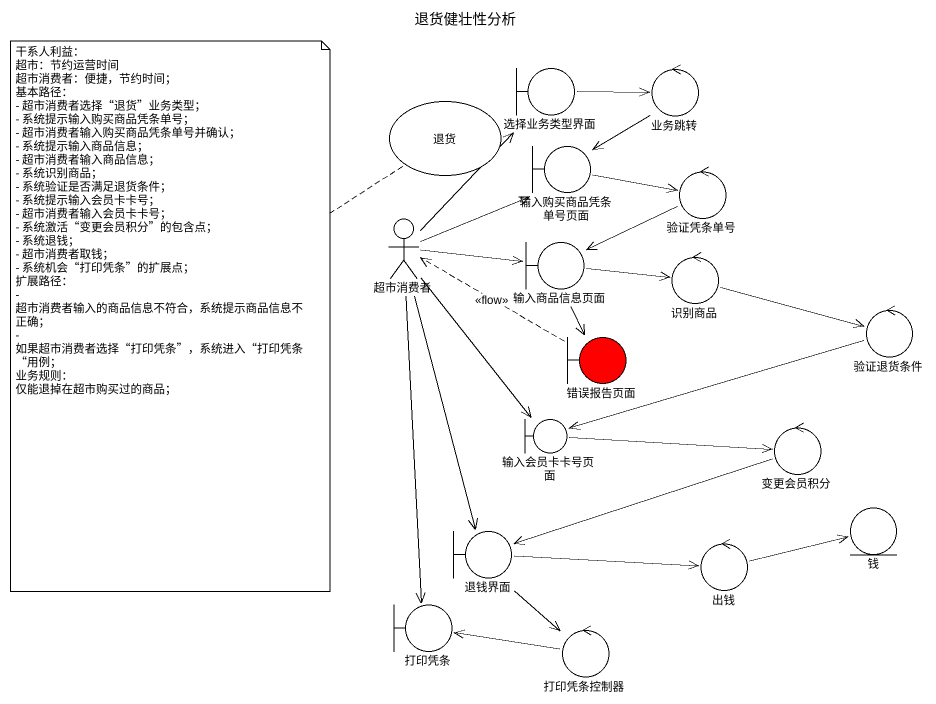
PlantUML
@startuml
title 退货健壮性分析
boundary 选择业务类型界面
control 业务跳转
usecase 退货
boundary 输入购买商品凭条单号页面
control 验证凭条单号
actor 超市消费者
boundary 输入商品信息页面
control 识别商品
boundary 错误报告页面 #FF0000
control 验证退货条件
boundary 输入会员卡卡号页面
control 变更会员积分
entity 钱
boundary 退钱界面
control 出钱
boundary 打印凭条
control 打印凭条控制器
选择业务类型界面 -right-> 业务跳转
业务跳转 --> 输入购买商品凭条单号页面
输入购买商品凭条单号页面 -right-> 验证凭条单号
验证凭条单号 -left-> 输入商品信息页面
超市消费者 -up-> 选择业务类型界面
超市消费者 -up-> 输入购买商品凭条单号页面
超市消费者 -right-> 输入商品信息页面
超市消费者 --> 输入会员卡卡号页面
超市消费者 --> 退钱界面
超市消费者 --> 打印凭条
输入商品信息页面 -right-> 识别商品
输入商品信息页面 --> 错误报告页面
识别商品 -right-> 验证退货条件
错误报告页面 .left.> 超市消费者 : <<flow>>
验证退货条件 -left-> 输入会员卡卡号页面
输入会员卡卡号页面 -right-> 变更会员积分
变更会员积分 -left-> 退钱界面
退钱界面 -right-> 出钱
退钱界面 --> 打印凭条控制器
出钱 -right-> 钱
打印凭条控制器 -left-> 打印凭条
note bottom of 退货
  干系人利益：
  超市：节约运营时间
  超市消费者：便捷，节约时间；
  基本路径：
  - 超市消费者选择“退货”业务类型；
  - 系统提示输入购买商品凭条单号；
  - 超市消费者输入购买商品凭条单号并确认；
  - 系统提示输入商品信息；
  - 超市消费者输入商品信息；
  - 系统识别商品；
  - 系统验证是否满足退货条件；
  - 系统提示输入会员卡卡号；
  - 超市消费者输入会员卡卡号；
  - 系统激活“变更会员积分”的包含点；
  - 系统退钱；
  - 超市消费者取钱；
  - 系统机会“打印凭条”的扩展点；
  扩展路径：
  - 超市消费者输入的商品信息不符合，系统提示商品信息不正确；
  - 如果超市消费者选择“打印凭条”，系统进入“打印凭条“用例；
  业务规则：
  仅能退掉在超市购买过的商品；
end note
@enduml
